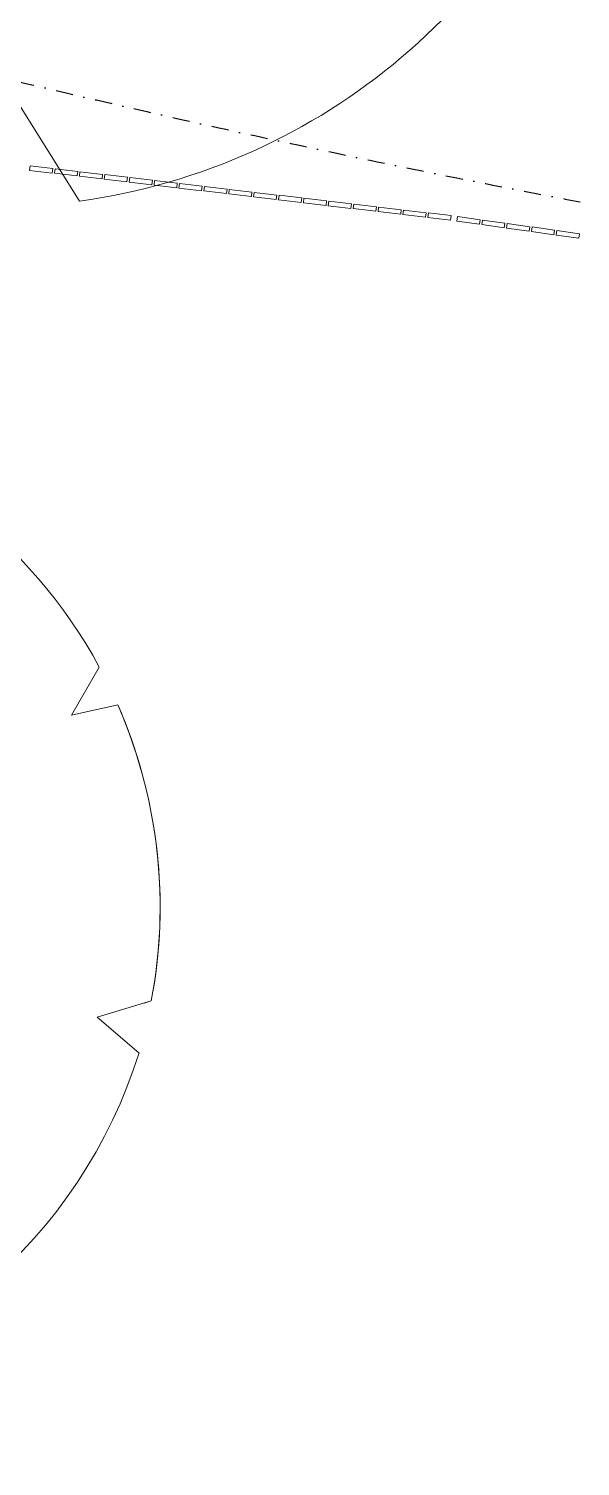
# Model space of a CAD drawing. Header units: millimetres. Extents: x -39027 to 364494, y -35256 to 94895.
# Drawn here: x 174841 to 177262, y 80888 to 87203 of the extents above; entities that cross this region are included whole.
import ezdxf

# ---------------------------------------------------------------- set-up
doc = ezdxf.new("R2010")
doc.units = ezdxf.units.MM
doc.header["$LTSCALE"] = 25
doc.linetypes.add('BG_Dash Dot 3mm', pattern=[7, 3, -2, 0, -2])
for name, color, linetype, lineweight in [('A-DETL-MBND', 4, 'Continuous', 13), ('A-GLAZ-CWMG', 3, 'Continuous', 5), ('C-PROP-LINE', 91, 'BG_Dash Dot 3mm', 25), ('L-PLNT', 71, 'Continuous', 5)]:
    doc.layers.add(name, color=color, linetype=linetype, lineweight=lineweight)

# ---------------------------------------------------------------- blocks, each defined once
blk = doc.blocks.new('Rectangular Mullion - 20x100 Timber Panel-900443-PROPOSED FIRST FLOOR PLAN')
at = {"layer": 'A-DETL-MBND', "lineweight": 5}
for p, q in [((-50, -10), (-50, 10)), ((-50, 10), (50, 10)), ((50, 10), (50, -10)), ((50, -10), (-50, -10))]:
    blk.add_line(p, q, dxfattribs=at)
blk = doc.blocks.new('Rectangular Mullion - 20x100 Timber Panel-900567-PROPOSED FIRST FLOOR PLAN')
at = {"layer": 'A-DETL-MBND', "lineweight": 5}
for p, q in [((-50, -10), (-50, 10)), ((-50, 10), (50, 10)), ((50, 10), (50, -10)), ((50, -10), (-50, -10))]:
    blk.add_line(p, q, dxfattribs=at)
blk = doc.blocks.new('PLANTING_Coloured tree scaleable - 7 Meters-2580589-PROPOSED FIRST FLOOR PLAN')
at = {"layer": 'L-PLNT', "lineweight": 5}
blk.add_line((885.9, -1979.7), (1424.5, -2355.9), dxfattribs=at)
blk.add_arc((0.5, 19.1), 2769.2, 300.94649, 5.85992, dxfattribs=at)
blk = doc.blocks.new('Family - ___-2269169-PROPOSED FIRST FLOOR PLAN')
at = {"layer": 'C-PROP-LINE'}
blk.add_arc((14525.2, 63577.2), 51820, 256.5084, 274.80717, dxfattribs=at)
blk = doc.blocks.new('PLANTING_Coloured tree scaleable - 7 Meters-2580589-PROPOSED SITE PLAN')
at = {"layer": 'L-PLNT', "lineweight": 9}
for p, q in [((-503.1, 2723.1), (-434.1, 2027.4)), ((-503.1, 2723.1), (-434.1, 2027.4)), ((-434.1, 2027.4), (-503.1, 2723.1)), ((-434.1, 2027.4), (-856.4, 2633.5)), ((-434.1, 2027.4), (-856.4, 2633.5)), ((-856.4, 2633.5), (-434.1, 2027.4)), ((1684.3, 1866.4), (1721.6, 2168.7)), ((1684.3, 1866.4), (1721.6, 2168.7)), ((1721.6, 2168.7), (1684.3, 1866.4)), ((1896, 2018.1), (1684.3, 1866.4)), ((1896, 2018.1), (1684.3, 1866.4)), ((1684.3, 1866.4), (1896, 2018.1)), ((-2285.9, 1563.4), (-2136.1, 1294.4)), ((-2285.9, 1563.4), (-2136.1, 1294.4)), ((-2136.1, 1294.4), (-2285.9, 1563.4)), ((-2136.1, 1294.4), (-2470.6, 1251.3)), ((-2136.1, 1294.4), (-2470.6, 1251.3)), ((-2470.6, 1251.3), (-2136.1, 1294.4)), ((2466.5, 391.3), (2705.1, 591.2)), ((2673.5, 564.8), (2705.1, 591.2)), ((-2727.6, 479.9), (-2398.7, 236.6)), ((-2727.6, 479.9), (-2398.7, 236.6)), ((-2398.7, 236.6), (-2727.6, 479.9)), ((2755.2, 301.8), (2466.5, 391.3)), ((-2398.7, 236.6), (-2766.9, 119.1)), ((-2398.7, 236.6), (-2766.9, 119.1)), ((-2766.9, 119.1), (-2398.7, 236.6)), ((885.9, -1979.7), (1424.5, -2355.9)), ((1047.8, -2474.3), (885.9, -1979.7)), ((-1201.1, -2475.8), (-886.8, -2070)), ((-886.8, -2070), (-856.3, -2614.2))]:
    blk.add_line(p, q, dxfattribs=at)
blk.add_circle((-0.3, -5.6), 258, dxfattribs=at)
for centre, radius, start, end in [((-0.3, 0), 2769.2, 51.5512, 100.46218), ((-0.3, 0), 2769.2, 51.5512, 100.46218), ((-0.3, 0), 2769.2, 51.5512, 100.46218), ((-0.3, 0), 2769.2, 108.00826, 145.62742), ((-0.3, 0), 2769.2, 108.00826, 145.62742), ((-0.3, 0), 2769.2, 108.00826, 145.62742), ((-0.3, 0), 2769.2, 12.32761, 46.78193), ((-0.3, 0), 2769.2, 12.32761, 46.78193), ((-0.3, 0), 2769.2, 13.37342, 46.78193), ((-0.3, 0), 2769.2, 153.13693, 170.02126), ((-0.3, 0), 2769.2, 153.13693, 170.02126), ((-0.3, 0), 2769.2, 153.13693, 170.02126), ((0.5, 19.1), 2769.2, 300.94649, 5.85992), ((0.5, 19.1), 2769.2, 177.93043, 244.2846), ((0.5, 19.1), 2769.2, 177.93043, 202.34569), ((0.5, 19.1), 2769.2, 177.93043, 200.69475), ((-129.6, 523), 3220.3, 256.95791, 291.44636)]:
    blk.add_arc(centre, radius, start, end, dxfattribs=at)

msp = doc.modelspace()

# ---------------------------------------------------------------- block references
at = {"layer": 'A-GLAZ-CWMG', "lineweight": 5, "extrusion": (0, 0, -1)}
for name, p, rotation in [('Rectangular Mullion - 20x100 Timber Panel-900443-PROPOSED FIRST FLOOR PLAN', (-174895.9, 86584.6), 6.755441381660682), ('Rectangular Mullion - 20x100 Timber Panel-900443-PROPOSED FIRST FLOOR PLAN', (-175005.2, 86571.6), 6.755441381660682), ('Rectangular Mullion - 20x100 Timber Panel-900443-PROPOSED FIRST FLOOR PLAN', (-175114.4, 86558.7), 6.755441381660682), ('Rectangular Mullion - 20x100 Timber Panel-900443-PROPOSED FIRST FLOOR PLAN', (-175223.6, 86545.8), 6.755441381660682), ('Rectangular Mullion - 20x100 Timber Panel-900443-PROPOSED FIRST FLOOR PLAN', (-175332.9, 86532.8), 6.755441381660682), ('Rectangular Mullion - 20x100 Timber Panel-900443-PROPOSED FIRST FLOOR PLAN', (-175442.1, 86519.9), 6.755441381660682), ('Rectangular Mullion - 20x100 Timber Panel-900443-PROPOSED FIRST FLOOR PLAN', (-175551.3, 86506.9), 6.755441381660682), ('Rectangular Mullion - 20x100 Timber Panel-900443-PROPOSED FIRST FLOOR PLAN', (-175660.6, 86494), 6.755441381660682), ('Rectangular Mullion - 20x100 Timber Panel-900443-PROPOSED FIRST FLOOR PLAN', (-175769.8, 86481.1), 6.755441381660682), ('Rectangular Mullion - 20x100 Timber Panel-900443-PROPOSED FIRST FLOOR PLAN', (-175879.1, 86468.1), 6.755441381660682), ('Rectangular Mullion - 20x100 Timber Panel-900443-PROPOSED FIRST FLOOR PLAN', (-175988.3, 86455.2), 6.755441381660682), ('Rectangular Mullion - 20x100 Timber Panel-900443-PROPOSED FIRST FLOOR PLAN', (-176097.5, 86442.2), 6.755441381660682), ('Rectangular Mullion - 20x100 Timber Panel-900443-PROPOSED FIRST FLOOR PLAN', (-176206.8, 86429.3), 6.755441381660682), ('Rectangular Mullion - 20x100 Timber Panel-900443-PROPOSED FIRST FLOOR PLAN', (-176316, 86416.4), 6.755441381660682), ('Rectangular Mullion - 20x100 Timber Panel-900443-PROPOSED FIRST FLOOR PLAN', (-176425.2, 86403.4), 6.755441381660682), ('Rectangular Mullion - 20x100 Timber Panel-900443-PROPOSED FIRST FLOOR PLAN', (-176534.5, 86390.5), 6.755441381660682), ('Rectangular Mullion - 20x100 Timber Panel-900443-PROPOSED FIRST FLOOR PLAN', (-176643.7, 86377.5), 6.755441381660682), ('Rectangular Mullion - 20x100 Timber Panel-900567-PROPOSED FIRST FLOOR PLAN', (-176771.4, 86360.9), 8.032931464940027), ('Rectangular Mullion - 20x100 Timber Panel-900567-PROPOSED FIRST FLOOR PLAN', (-176880.3, 86345.5), 8.032931464940027), ('Rectangular Mullion - 20x100 Timber Panel-900567-PROPOSED FIRST FLOOR PLAN', (-176989.3, 86330.1), 8.032931464940027), ('Rectangular Mullion - 20x100 Timber Panel-900567-PROPOSED FIRST FLOOR PLAN', (-177098.2, 86314.8), 8.032931464940027), ('Rectangular Mullion - 20x100 Timber Panel-900567-PROPOSED FIRST FLOOR PLAN', (-177207.1, 86299.4), 8.032931464940027)]:
    msp.add_blockref(name, p, dxfattribs=dict(at, rotation=rotation))
at = {"layer": 'C-PROP-LINE'}
msp.add_blockref('Family - ___-2269169-PROPOSED FIRST FLOOR PLAN', (172355.8, 73784.3), dxfattribs=at)
at = {"layer": 'L-PLNT', "lineweight": 5, "rotation": 336.8993779194267}
msp.add_blockref('PLANTING_Coloured tree scaleable - 7 Meters-2580589-PROPOSED FIRST FLOOR PLAN', (174678.2, 89171.5), dxfattribs=at)
at = {"layer": 'L-PLNT', "lineweight": 9, "xscale": 0.7980000000000003, "yscale": 0.7980000000000003, "zscale": 0.7980000000000003, "rotation": 336.899377919427}
msp.add_blockref('PLANTING_Coloured tree scaleable - 7 Meters-2580589-PROPOSED SITE PLAN', (173208.2, 83345.4), dxfattribs=at)

doc.saveas('drawing.dxf')
